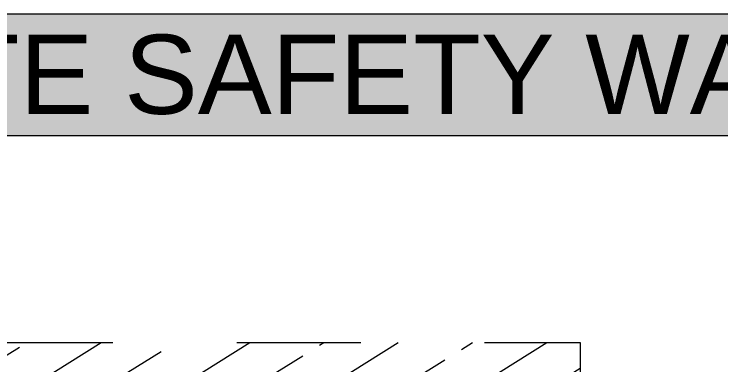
# Model space of a CAD drawing. Header units: inches. Extents: x 0.9 to 36.3, y 0.7 to 23.3.
# Drawn here: x 30.703 to 31.273, y 7.948 to 8.231 of the extents above; entities that cross this region are included whole.
import ezdxf

# ---------------------------------------------------------------- set-up
doc = ezdxf.new("R2010")
doc.units = ezdxf.units.IN
doc.linetypes.add('DASHED2', pattern=[0.375, 0.25, -0.125])
doc.layers.add('PDF_Geometry', color=7, linetype='Continuous', lineweight=9, true_color=0x777777)
doc.layers.add('transformer', color=7, linetype='Continuous', lineweight=15, true_color=0xb1a785)
doc.layers.add('PDF_Text', color=7, linetype='Continuous')
doc.styles.get("Standard").update_dxf_attribs({"font": 'arial.ttf'})

msp = doc.modelspace()

# ---------------------------------------------------------------- hatches: boundary and pattern name
at = {"layer": 'PDF_Geometry', "linetype": 'DASHED2', "ltscale": 0.08, "transparency": 33554559}
h = msp.add_hatch(color=256, dxfattribs=at)
h.dxf.hatch_style = 1
h.paths.add_polyline_path([(31.76696, 8.23129), (30.04871, 8.23129), (30.0567, 8.19558, -0.057462), (30.11451, 8.20201, -0.191616), (30.29031, 8.13318), (31.76696, 8.13318)])
h.paths.add_polyline_path([(30.04871, 8.23129), (29.83237, 8.23129), (29.83237, 8.13318), (29.93968, 8.13318, -0.132886), (30.0567, 8.19558)])
h.paths.add_polyline_path([(30.11451, 8.20201, 0.191813), (29.93968, 8.13318), (30.29031, 8.13318, 0.191616)])
at = {"layer": 'transformer', "linetype": 'DASHED2', "ltscale": 0.05, "transparency": 33554559}
h = msp.add_hatch(dxfattribs=at)
h.set_pattern_fill('ANSI33', color=256, scale=0.01, angle=-13.0296)
h.set_pattern_definition([(31.97041, (-1.401335, 0.010687), (-0.03362206, 0.05386842), []), (31.97041, (-1.35759, 0.000563), (-0.03362206, 0.05386842), [0.03175, -0.015875])])
h.paths.add_polyline_path([(31.10957, 7.91603), (31.10957, 7.59785), (31.15957, 7.59785), (31.15957, 7.96603), (30.08254, 7.96603), (30.08254, 6.61974), (30.73819, 6.61974), (30.74976, 6.66974), (30.13254, 6.66974), (30.13254, 7.91603)])

# ---------------------------------------------------------------- linework, layer by layer
at = {"layer": 'PDF_Geometry', "linetype": 'ByBlock'}
msp.add_lwpolyline([(29.82892, 8.13318), (31.76696, 8.13318), (31.76696, 8.23129), (29.82892, 8.23129)], dxfattribs=at)
at = {"layer": 'transformer', "linetype": 'DASHED2', "ltscale": 0.05}
msp.add_lwpolyline([(31.15957, 6.80622), (31.15957, 6.61974), (30.08254, 6.61974), (30.08254, 7.96603), (31.15957, 7.96603), (31.15957, 7.59785)], dxfattribs=at)

# ---------------------------------------------------------------- texts
at = {"layer": 'PDF_Text', "linetype": 'ByBlock', "insert": (30.22951, 8.21467), "char_height": 0.0639472, "width": 1.2134597, "attachment_point": 1}
msp.add_mtext('\\pxqc;CONCRETE SAFETY WALL', dxfattribs=at)

doc.saveas('drawing.dxf')
